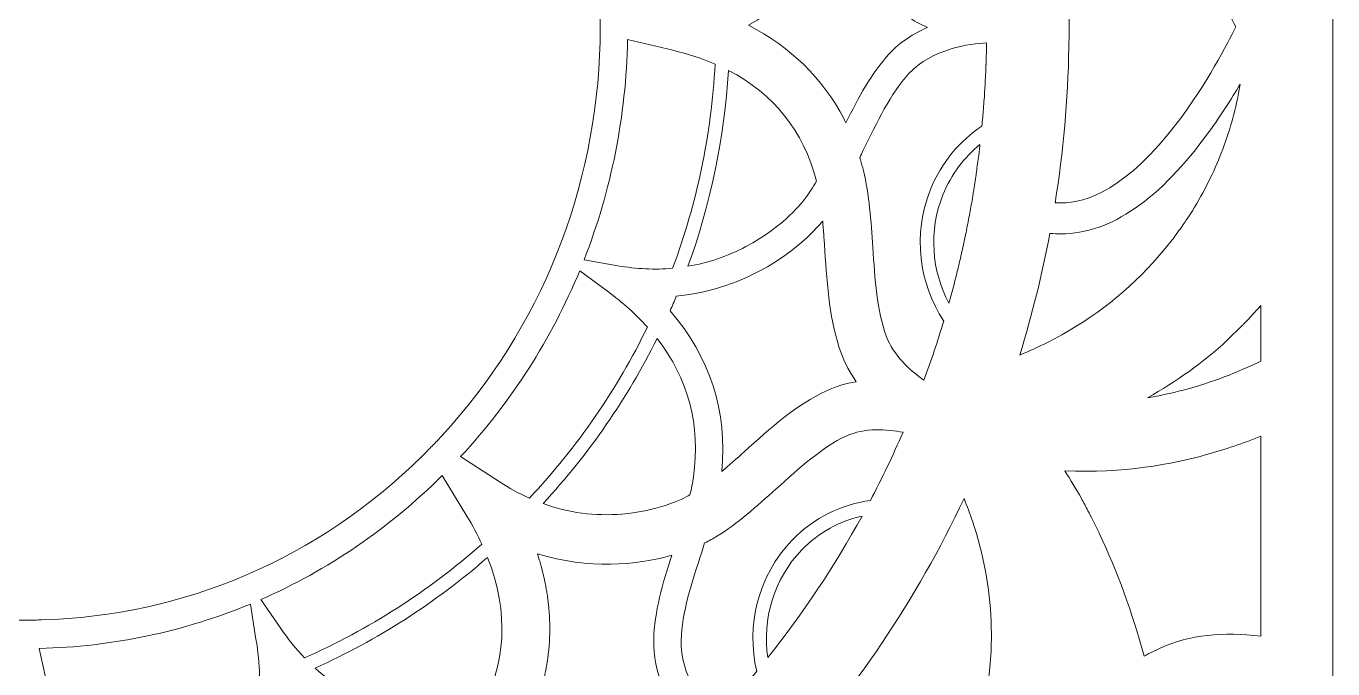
# Model space of a CAD drawing. Header units: millimetres. Extents: x -965 to 732, y -534 to 696.
# Drawn here: x -775 to -584.6, y -18.1 to 75.6 of the extents above; entities that cross this region are included whole.
import ezdxf

# ---------------------------------------------------------------- set-up
doc = ezdxf.new("R2010")
doc.units = ezdxf.units.MM
doc.header["$MEASUREMENT"] = 0
doc.layers.add('Layer 7', color=7, linetype='Continuous')

msp = doc.modelspace()

# ---------------------------------------------------------------- linework, layer by layer
at = {"layer": 'Layer 7', "lineweight": 0}
msp.add_lwpolyline([(-965.4706965423935, 266.0942050181481), (-965.4706965423935, -114.8244460361641), (-584.552153124355, -114.8244460361641), (-584.552153124355, 266.0942050181481), (-965.4706965423935, 266.0942050181481)], dxfattribs=at)
for points, knots in [([(-715.1559383309661, 15.10949712572546), (-715.1559383309661, 15.10949712572546), (-715.1655610136382, 15.11578308398071), (-715.1655610136382, 15.11578308398071), (-715.606460708904, 14.64924442884408), (-716.0523331999128, 14.18795842375744), (-716.5032430684291, 13.73183895970164), (-716.5032430684291, 13.73183895970164), (-716.4971723827198, 13.72176420469352), (-716.4971723827198, 13.72176420469352), (-716.7421094821176, 13.47394245321848), (-716.9917825774572, 13.23283720508669), (-717.2391307293373, 12.98845981430016), (-717.2559004604338, 12.97192688300107), (-717.2726701915304, 12.9553078426822), (-717.2894614498822, 12.93877491138247), (-732.3921435021015, -1.959032261688273), (-751.9570809341299, -10.36404732058946), (-772.8128140610886, -10.91695331997003), (-772.8428230535777, -10.91772830112303), (-772.8728535733218, -10.91833106424416), (-772.9028840930691, -10.91910604539715), (-773.2728730126788, -10.92849192827142), (-773.6422806964266, -10.94158049888649), (-774.0130661244444, -10.94605816777963), (-774.0130661244444, -10.94605816777963), (-774.0158216129955, -10.93365846930548), (-774.0158216129955, -10.93365846930548), (-774.3477718742641, -10.93770559310999), (-774.6785381365462, -10.94674703991669), (-775.0113925424936, -10.94674703991669), (-775.3286827435827, -10.94674703991669), (-775.6439709100257, -10.93796392016227), (-775.9604215481967, -10.9343473414419), (-775.9604215481967, -10.9343473414419), (-775.9631770367478, -10.94674703991669), (-775.9631770367478, -10.94674703991669), (-776.3559417914057, -10.94226937102291), (-776.7472642200253, -10.92892247335941), (-777.1391463572588, -10.91884771834808), (-777.1573153598844, -10.91841717326009), (-777.1755058897678, -10.91807273719188), (-777.1936748923933, -10.91755608309052), (-798.0537134702131, -10.36861109850238), (-817.6231716256409, -1.964457129770757), (-832.7291258205121, 12.9347277875741), (-832.7481559133104, 12.95341344430352), (-832.7671214243471, 12.97218521005335), (-832.7861299898942, 12.99095697579933), (-833.0228652054033, 13.22491517550567), (-833.2620114733917, 13.455342905505), (-833.4965293817093, 13.69240102983164), (-833.4965293817093, 13.69240102983164), (-833.4904586959999, 13.70247578484297), (-833.4904586959999, 13.70247578484297), (-833.945200415779, 14.1619535005675), (-834.3948401762926, 14.62676997535859), (-834.8393779775342, 15.09683910019838), (-834.8393779775342, 15.09683910019838), (-834.8490867692223, 15.09055314194376), (-834.8490867692223, 15.09055314194376), (-835.0927968151271, 15.34819132137786), (-835.3298334121952, 15.61073771478987), (-835.5700560429023, 15.87095916473907), (-835.5857278840286, 15.88792264112294), (-835.6014643069199, 15.90488611751066), (-835.6171361480501, 15.92193570291496), (-850.0192137091581, 31.54598632696631), (-858.14476195277, 51.78711634373202), (-858.6786593866036, 73.3634527810433), (-858.6794343677566, 73.39419370018317), (-858.6799510218611, 73.42493461931916), (-858.6807044757626, 73.45576164747109), (-858.6902841039248, 73.85935461104182), (-858.7030497657225, 74.26243092050926), (-858.7073121620737, 74.66697108326612), (-858.7073121620737, 74.66697108326612), (-858.6955582812263, 74.6698126808335), (-858.6955582812263, 74.6698126808335), (-858.6989595874078, 74.99160207807384), (-858.7073552165836, 75.3121859490732), (-858.7073552165836, 75.63483643648308), (-858.7073552165836, 75.95679805175656), (-858.6989595874078, 76.27669305061822), (-858.695579808481, 76.59787968473871), (-858.695579808481, 76.59787968473871), (-858.7073552165836, 76.60063517328567), (-858.7073552165836, 76.60063517328567), (-858.7030928202324, 77.00663918933964), (-858.6902841039248, 77.41126546111306), (-858.6806614212529, 77.81632227797833), (-858.6799510218611, 77.84577156185614), (-858.6794558950113, 77.87522084573459), (-858.6787239683682, 77.90458402059646), (-858.1451924978583, 99.48307318333872), (-850.0184172007467, 119.7262698165182), (-835.6140146961757, 135.3512676397557), (-835.6007323802764, 135.3657339546442), (-835.5873424281034, 135.3801141605168), (-835.5740601122011, 135.3944943663856), (-835.3330194458307, 135.6555769065082), (-835.0951863403515, 135.9190704991089), (-834.8506367315317, 136.1775697687126), (-834.8506367315317, 136.1775697687126), (-834.8408848853373, 136.171283810458), (-834.8408848853373, 136.171283810458), (-834.3961748660565, 136.6415251533341), (-833.9463844147656, 137.106513846157), (-833.4914704769504, 137.5662498889377), (-833.4914704769504, 137.5662498889377), (-833.4975626899148, 137.5763246439497), (-833.4975626899148, 137.5763246439497), (-833.2613441285097, 137.8151910576339), (-833.0204756801758, 138.0473409679788), (-832.7820182843205, 138.2829352390083), (-832.7656790983087, 138.2990376252227), (-832.7493829668068, 138.3151400114376), (-832.7330437807947, 138.3312423976526), (-817.6264868228027, 153.2327522584628), (-798.055478705065, 161.6382839714692), (-777.1937179469029, 162.1873150650726), (-777.1755489442742, 162.1877456101581), (-777.1573368871392, 162.1880900462295), (-777.1391678845137, 162.1886067003302), (-776.747457965316, 162.1986814553422), (-776.356286227474, 162.2119422439897), (-775.963693690852, 162.2164199128829), (-775.963693690852, 162.2164199128829), (-775.9609382023009, 162.2040202144081), (-775.9609382023009, 162.2040202144081), (-775.644315346094, 162.2076367931284), (-775.3288549616185, 162.2164199128829), (-775.0113925424936, 162.2164199128829), (-774.6783874457649, 162.2164199128829), (-774.3474704927016, 162.20737846608), (-774.0153910679072, 162.2034174512876), (-774.0153910679072, 162.2034174512876), (-774.0126355793597, 162.2158171497617), (-774.0126355793597, 162.2158171497617), (-773.6394606261108, 162.2113394808692), (-773.267641889884, 162.1982509102574), (-772.8952634450465, 162.1886928093506), (-772.8696460124308, 162.1880900462295), (-772.8440070525638, 162.1875733921249), (-772.8184111472033, 162.1868845199885), (-751.9602454405103, 161.6352701558693), (-732.3930045922743, 153.2299106608954), (-717.2888802140164, 138.330381307483), (-717.2724764462432, 138.3142789212681), (-717.2561372602314, 138.2980043170174), (-717.2397550197094, 138.2819019308031), (-716.9919547954929, 138.0370078859152), (-716.7418511550618, 137.7955582017152), (-716.4964835105792, 137.5472197961356), (-716.4964835105792, 137.5472197961356), (-716.5025541962924, 137.537231150144), (-716.5025541962924, 137.537231150144), (-716.0514290552337, 137.0808533590353), (-715.6053628189338, 136.619309026897), (-715.1642693783772, 136.1525981537279), (-715.1642693783772, 136.1525981537279), (-715.1546466957086, 136.1587980029666), (-715.1546466957086, 136.1587980029666), (-714.9197628240677, 135.9103734883711), (-714.6914232377339, 135.6570407597976), (-714.4597684542385, 135.4062051927233), (-714.4393821444181, 135.384161284322), (-714.4189743073464, 135.3621173759238), (-714.3986310520354, 135.3399873585034), (-700.0017200319573, 119.7177450238167), (-691.8786474225894, 99.48083434889246), (-691.3442548619064, 77.90932001654188), (-691.3434152989888, 77.87556528180279), (-691.3428340631231, 77.8416383290312), (-691.3420375547149, 77.80771137625639), (-691.332436399298, 77.40187957824199), (-691.3196707375002, 76.9965644343283), (-691.3154513956555, 76.58969932810541), (-691.3154513956555, 76.58969932810541), (-691.3270976402317, 76.58694383955397), (-691.3270976402317, 76.58694383955397), (-691.3237824430697, 76.26945989317427), (-691.3154513956555, 75.9531814730362), (-691.3154513956555, 75.63483643648308), (-691.3154513956555, 75.31588863681013), (-691.3237824430697, 74.99892134453435), (-691.3271191674869, 74.68074852601761), (-691.3271191674869, 74.68074852601761), (-691.3154513956555, 74.67790692845023), (-691.3154513956555, 74.67790692845023), (-691.3196922647514, 74.27112793124327), (-691.332436399298, 73.86581278732957), (-691.3420590819666, 73.45989488029603), (-691.3428555903779, 73.42717345376542), (-691.3433937717336, 73.39427980919909), (-691.3442118073968, 73.3615583826659), (-691.8783890955372, 51.7892690691617), (-700.0016985047023, 31.55175563111765), (-714.3992122878976, 15.92908275134298), (-714.4191895798884, 15.90738327900919), (-714.4392099263821, 15.88576991569647), (-714.459208745628, 15.86407044336333), (-714.6914662922438, 15.61254600415199), (-714.9204301689497, 15.3586105124574), (-715.1559383309661, 15.10949712572546)], [0, 0, 0, 0, 1, 1, 1, 2, 2, 2, 3, 3, 3, 4, 4, 4, 5, 5, 5, 6, 6, 6, 7, 7, 7, 8, 8, 8, 9, 9, 9, 10, 10, 10, 11, 11, 11, 12, 12, 12, 13, 13, 13, 14, 14, 14, 15, 15, 15, 16, 16, 16, 17, 17, 17, 18, 18, 18, 19, 19, 19, 20, 20, 20, 21, 21, 21, 22, 22, 22, 23, 23, 23, 24, 24, 24, 25, 25, 25, 26, 26, 26, 27, 27, 27, 28, 28, 28, 29, 29, 29, 30, 30, 30, 31, 31, 31, 32, 32, 32, 33, 33, 33, 34, 34, 34, 35, 35, 35, 36, 36, 36, 37, 37, 37, 38, 38, 38, 39, 39, 39, 40, 40, 40, 41, 41, 41, 42, 42, 42, 43, 43, 43, 44, 44, 44, 45, 45, 45, 46, 46, 46, 47, 47, 47, 48, 48, 48, 49, 49, 49, 50, 50, 50, 51, 51, 51, 52, 52, 52, 53, 53, 53, 54, 54, 54, 55, 55, 55, 56, 56, 56, 57, 57, 57, 58, 58, 58, 59, 59, 59, 60, 60, 60, 61, 61, 61, 62, 62, 62, 63, 63, 63, 64, 64, 64, 65, 65, 65, 66, 66, 66, 67, 67, 67, 68, 68, 68, 68]), ([(-624.9941141378388, 101.1852762351543), (-624.707715546663, 101.1953509901624), (-624.4214030645073, 101.2048229820533), (-624.1411182135511, 101.2048229820533), (-611.822017778275, 101.2048229820533), (-600.8348516208906, 79.90954637685093), (-598.7072700241578, 75.5324528150446), (-599.8514866445795, 73.17203243582985), (-602.9155899122728, 67.20984408559109), (-607.2275850570807, 61.55041503979055), (-614.5885282825559, 51.88863887499709), (-620.4880292682823, 49.860599302136), (-624.1411182135511, 49.860599302136), (-624.4315639285348, 49.860599302136), (-624.7263150943764, 49.87041573009505), (-625.020894042182, 49.88092103019502), (-623.8352589844925, 57.33107319747837), (-623.1668807930657, 64.8893782903541), (-623.0239398245284, 72.51631226992987), (-623.0235953884599, 72.5306063667827), (-623.0229065163231, 72.54481435461898), (-623.0227342982871, 72.55910845147181), (-623.0037903145054, 73.58311688389809), (-622.9943183226143, 74.60841695157806), (-622.9943183226143, 75.63475032746652), (-622.9943183226143, 84.2504741514362), (-623.6684658181952, 92.78603048040061), (-624.9941141378388, 101.1852762351543)], [0, 0, 0, 0, 1, 1, 1, 2, 2, 2, 3, 3, 3, 4, 4, 4, 5, 5, 5, 6, 6, 6, 7, 7, 7, 8, 8, 8, 9, 9, 9, 9]), ([(-655.5144219726482, 61.54938173158528), (-655.5808981339176, 61.68397012545302), (-655.6530574903246, 61.81442528649583), (-655.7212558319399, 61.94772204510666), (-655.7574216191578, 62.01833143920066), (-655.7941040604804, 62.08851028821373), (-655.8307865018028, 62.15877524623951), (-658.8776679660565, 68.00531918639223), (-663.5697483127443, 72.61929865448563), (-669.7318818008989, 75.76219167290688), (-662.8844927539463, 79.59981224201654), (-658.3987296124457, 85.10131735028979), (-655.7427830862366, 89.91808355386618), (-653.8764562476586, 86.0665994329923), (-651.8776937406432, 82.23500649508561), (-649.2176139816056, 79.33080767231677), (-647.583953707477, 77.5474899263104), (-645.6134349580984, 76.30640066154895), (-643.6322386905908, 75.44358830930534), (-645.6155015745125, 74.58654526121242), (-647.5894646845793, 73.3515697366705), (-649.2279470636696, 71.57281576857707), (-651.7698852511222, 68.81328009468858), (-653.7133657691014, 65.21004827037004), (-655.5144219726482, 61.54938173158528)], [0, 0, 0, 0, 1, 1, 1, 2, 2, 2, 3, 3, 3, 4, 4, 4, 5, 5, 5, 6, 6, 6, 7, 7, 7, 8, 8, 8, 8]), ([(-687.3282594636881, 73.67887011101246), (-687.3282594636881, 73.67887011101246), (-680.7183590861429, 72.10626113007075), (-680.7183590861429, 72.10626113007075), (-678.5100072312885, 71.58065168914216), (-676.4672430164898, 70.91046520834978), (-674.5865359720394, 70.10121266480036), (-675.1414224788139, 59.80093813753985), (-677.24437689663, 49.79119543428362), (-680.78009925147, 40.33797530912385), (-683.3665558008069, 40.11081972177668), (-686.0256883606551, 40.22904740237783), (-688.748197157153, 40.70660801171513), (-688.748197157153, 40.70660801171513), (-693.676043992906, 41.57131476233679), (-693.676043992906, 41.57131476233679), (-689.7282899908087, 51.66243048683927), (-687.5552428329993, 62.50235022482507), (-687.3282594636881, 73.67887011101246)], [0, 0, 0, 0, 1, 1, 1, 2, 2, 2, 3, 3, 3, 4, 4, 4, 5, 5, 5, 6, 6, 6, 6]), ([(-643.187033544464, 51.82155995060754), (-645.8148224220525, 45.274605264631), (-644.8579359685299, 38.10801009095254), (-641.2612484295188, 32.64275687891691), (-642.1320904476152, 29.74260517995322), (-643.0908067177547, 26.86665011482569), (-644.1423485084259, 24.01850826224572), (-646.1276780087582, 25.41157994234807), (-648.5797183822626, 27.60977093317489), (-649.6502256839707, 30.48951479506235), (-650.9783711651093, 34.06174737318941), (-651.2945634762318, 38.8029098596741), (-651.6004227052899, 43.39165938573376), (-651.8539276518994, 47.19673074634596), (-652.1156990641549, 51.13131006881226), (-652.969556078612, 54.56619876452334), (-653.1044027995323, 55.10877168183644), (-653.2547491435465, 55.6410115170885), (-653.4123286450049, 56.16851535639578), (-653.4291199033563, 56.224744544621), (-653.4450500715387, 56.28166260498266), (-653.4620996569389, 56.33780568419131), (-653.4758770996907, 56.38309902723243), (-653.4884490162011, 56.42916735142911), (-653.5022264589494, 56.47437458545367), (-653.3437858673215, 56.80150274176056), (-653.1855174937263, 57.1286308980636), (-653.0284546463686, 57.45446741911294), (-651.0383030410746, 61.57926156054851), (-648.9802975302306, 65.84475783607715), (-646.332617469671, 68.71890461184705), (-642.984871099357, 72.3533079003896), (-637.4372115578698, 73.06835717913383), (-635.0178926108991, 73.2037205541552), (-635.0179787199154, 73.20277335496907), (-635.0180648289316, 73.20174004676058), (-635.0180648289316, 73.20079284757124), (-635.03408110613, 72.18057321190554), (-635.0614637735976, 71.16207575658153), (-635.0978017788518, 70.14504215454693), (-635.0996961772298, 70.08907129337399), (-635.1011600305198, 70.03310043220168), (-635.103226646934, 69.97721568004467), (-635.1391341071034, 68.99996444395661), (-635.185805194418, 68.02460760624277), (-635.2403983113171, 67.05054240379032), (-635.245737070383, 66.95418641355482), (-635.2505591753451, 66.85765820528296), (-635.256070152447, 66.76130221504681), (-635.3106632693426, 65.82013065716069), (-635.3750728142011, 64.88059517060032), (-635.4470599525724, 63.94243742831344), (-635.4569624895481, 63.8128433574434), (-635.4664344814428, 63.68307706853701), (-635.4766814544869, 63.55356910668355), (-635.5422534710768, 62.72597534246844), (-635.6173835885738, 61.90018986761543), (-635.6967330479156, 61.07517937391992), (-638.9377472914243, 58.91814849330864), (-641.6026276281683, 55.76914173466913), (-643.187033544464, 51.82155995060754)], [0, 0, 0, 0, 1, 1, 1, 2, 2, 2, 3, 3, 3, 4, 4, 4, 5, 5, 5, 6, 6, 6, 7, 7, 7, 8, 8, 8, 9, 9, 9, 10, 10, 10, 11, 11, 11, 12, 12, 12, 13, 13, 13, 14, 14, 14, 15, 15, 15, 16, 16, 16, 17, 17, 17, 18, 18, 18, 19, 19, 19, 20, 20, 20, 20]), ([(-672.6392666573034, 69.18156836121102), (-666.0125750214103, 65.76260983367791), (-661.7129795750733, 60.35926900500228), (-659.8202172682205, 53.03759149136455), (-660.3253327630576, 52.16857928988161), (-660.8419868661961, 51.34744370195875), (-661.3834403662873, 50.60415066557319), (-661.6886107232092, 50.18531640596029), (-664.5246973133825, 46.42812165890753), (-670.1011172666107, 43.49447355226087), (-672.7990849932085, 42.07488029486403), (-675.6185525430626, 41.12199791063632), (-678.5387676430298, 40.62600997162509), (-675.2430311190959, 49.72583869023576), (-673.2474546457196, 59.32044982161924), (-672.6392666573034, 69.18156836121102)], [0, 0, 0, 0, 1, 1, 1, 2, 2, 2, 3, 3, 3, 4, 4, 4, 5, 5, 5, 5]), ([(-624.1411182135511, 45.36157537199158), (-616.9837367047149, 45.36157537199158), (-609.7278464802092, 50.37174242817604), (-602.5752870763353, 60.25292436877136), (-600.8334738766168, 62.65915474513051), (-599.3265660757911, 65.04058572453751), (-598.0796213978589, 67.16859786635833), (-598.1386060746349, 66.81460369668874), (-598.1938880636711, 66.46052341800257), (-598.2607086610087, 66.10695979342096), (-598.7849403576639, 63.18984461807339), (-599.6456860934969, 60.16974305816685), (-600.8205575240378, 57.12845868003173), (-601.8889982093317, 54.3498929133405), (-603.3039415797991, 51.52250333390561), (-605.0206109464997, 48.73437946630695), (-605.2675716078016, 48.33991405856208), (-605.5255542233008, 47.95225126317253), (-605.7983475897607, 47.54254455938226), (-605.7983475897607, 47.54254455938226), (-605.8317578884313, 47.49242911137658), (-605.8317578884313, 47.49242911137658), (-606.0050092310161, 47.23229377044652), (-606.1779161375326, 46.97241675656618), (-606.3491008637069, 46.71073145332629), (-606.5660955870261, 46.40271949883743), (-606.7906679038582, 46.09823801405303), (-607.0290176634423, 45.77412367334923), (-607.2690896033647, 45.44845937033624), (-607.5088171072224, 45.12210619518619), (-607.7440669421869, 44.7914475691755), (-607.7440669421869, 44.7914475691755), (-609.2103312868977, 42.93769264710765), (-609.2103312868977, 42.93769264710765), (-609.2103312868977, 42.93769264710765), (-610.782337504719, 41.13689477061349), (-610.782337504719, 41.13689477061349), (-615.1422092630859, 36.36301085759499), (-620.3380273603367, 32.44462003035957), (-626.2278841361363, 29.48953077843204), (-627.5022975905484, 28.84698529215985), (-628.8263098388625, 28.24654711529639), (-630.1875211826034, 27.69424387903695), (-628.3878427233304, 33.50961635496952), (-626.9288976450802, 39.42366976459721), (-625.8019889371147, 45.4124658011509), (-625.2427108704629, 45.38069157380578), (-624.6868771645029, 45.36157537199158), (-624.1411182135511, 45.36157537199158)], [0, 0, 0, 0, 1, 1, 1, 2, 2, 2, 3, 3, 3, 4, 4, 4, 5, 5, 5, 6, 6, 6, 7, 7, 7, 8, 8, 8, 9, 9, 9, 10, 10, 10, 11, 11, 11, 12, 12, 12, 13, 13, 13, 14, 14, 14, 15, 15, 15, 16, 16, 16, 16]), ([(-635.9819261128501, 58.38298095147263), (-636.007651181733, 58.157891980536), (-636.0295013448471, 57.93220024648274), (-636.0561951401744, 57.70728349358247), (-636.0773779584026, 57.52895171897958), (-636.0989052127032, 57.35061994438055), (-636.120776903069, 57.17246038781467), (-636.2265187761756, 56.30921749048306), (-636.3394938067305, 55.44743844644408), (-636.4602186488302, 54.58729547373535), (-636.4874290982656, 54.39311963997108), (-636.5155006378665, 54.19911602424187), (-636.5435721774708, 54.00511240851331), (-636.6656747638481, 53.1582302244483), (-636.7943216355291, 52.31281189367655), (-636.9309766458113, 51.46911574324777), (-636.9640425084098, 51.26512348152316), (-636.9985722243022, 51.06138954685083), (-637.0324130680607, 50.85756950316257), (-637.1713069127859, 50.02196760035116), (-637.3159700616656, 49.18765733279601), (-637.4690718942309, 48.35515535460426), (-637.5071320798271, 48.14866593138048), (-637.5470866638052, 47.9425209442294), (-637.5858357215385, 47.73620373904261), (-637.7425541328276, 46.90396008789865), (-637.9045251941594, 46.07300807201609), (-638.0754515932814, 45.24412267254343), (-638.1160089403768, 45.04736356826405), (-638.1589773399579, 44.8511211180886), (-638.2003096682063, 44.65453423184429), (-638.3770053714825, 43.81505742325638), (-638.558523179721, 42.97670003189287), (-638.7497713068987, 42.14075369301261), (-638.7892953457884, 41.96767456846035), (-638.8314887642093, 41.79528431604836), (-638.871787784256, 41.6223774095286), (-639.0719912492239, 40.76137334664647), (-639.2771890371858, 39.90157481000273), (-639.4929782342638, 39.04435954387731), (-639.5240635894716, 38.92062088617454), (-639.5573877791223, 38.79739888257568), (-639.5889036794146, 38.67366022487227), (-639.8199341725343, 37.7656406386041), (-640.056992296861, 36.85925712366235), (-640.3053307024368, 35.95580131530325), (-640.3129082959496, 35.9279881027512), (-640.3211747615991, 35.90034710823166), (-640.3289245731479, 35.87253389567896), (-640.3867898326989, 35.6626001117718), (-640.4503813418946, 35.45413018115405), (-640.5091722733798, 35.24445472429532), (-643.0119954397722, 39.93954888658654), (-643.5083923966164, 45.72082219170796), (-641.3712742262315, 51.0453732696563), (-640.1721631073524, 54.03292562106536), (-638.2852562136662, 56.51312364319046), (-635.9819261128501, 58.38298095147263)], [0, 0, 0, 0, 1, 1, 1, 2, 2, 2, 3, 3, 3, 4, 4, 4, 5, 5, 5, 6, 6, 6, 7, 7, 7, 8, 8, 8, 9, 9, 9, 10, 10, 10, 11, 11, 11, 12, 12, 12, 13, 13, 13, 14, 14, 14, 15, 15, 15, 16, 16, 16, 17, 17, 17, 18, 18, 18, 19, 19, 19, 19]), ([(-681.1404654884115, 34.14148432310925), (-680.8293536093032, 34.84456444846411), (-680.5265943048609, 35.55117504352662), (-680.2316709209867, 36.26114389026107), (-669.8526927520152, 37.28274127020089), (-662.3387338029942, 43.06048410562236), (-658.904878415488, 47.19871125373993), (-658.8735347332318, 46.85548071122258), (-658.8440854493538, 46.508633589981), (-658.815841691713, 46.15842821706684), (-658.8153250376123, 46.15265891291615), (-658.8148083835077, 46.14697571778203), (-658.8144639474392, 46.14120641363069), (-658.7862201898024, 45.79160380383767), (-658.7593541764394, 45.43864294237719), (-658.7332631442293, 45.08266826531234), (-658.7330048171771, 45.07956834069331), (-658.7328325991446, 45.07646841607365), (-658.7326603811085, 45.07336849145463), (-658.6801338806234, 44.35659703236357), (-658.6312239588591, 43.62777031086785), (-658.5821418190621, 42.88964381551571), (-658.2408056749188, 37.77097939767002), (-657.8877587044417, 32.47828865608273), (-656.1821112919379, 27.89074465626404), (-655.6544352345984, 26.47089307181941), (-654.9245752048968, 25.099951409135), (-654.0014865406192, 23.79195543801969), (-655.5483489254198, 23.54163652504548), (-657.001524699519, 23.10601100708121), (-658.3458586758924, 22.4880065907089), (-662.6898863750966, 20.49053571895066), (-666.5575589912053, 17.00544546621734), (-670.2977902618707, 13.63488020634886), (-671.4302960559546, 12.61440224362703), (-672.5345580924018, 11.6226846926498), (-673.616087348307, 10.70166264478698), (-672.7459557296029, 19.45989689220478), (-675.3199264714486, 27.41998665928655), (-681.1404654884115, 34.14148432310925)], [0, 0, 0, 0, 1, 1, 1, 2, 2, 2, 3, 3, 3, 4, 4, 4, 5, 5, 5, 6, 6, 6, 7, 7, 7, 8, 8, 8, 9, 9, 9, 10, 10, 10, 11, 11, 11, 12, 12, 12, 13, 13, 13, 13]), ([(-705.9183351848525, 9.170816537181308), (-705.9183351848525, 9.170816537181308), (-711.6618066314264, 12.89046775273825), (-711.6618066314264, 12.89046775273825), (-704.246959161192, 20.89326759234926), (-698.4120399383565, 30.06198352471159), (-694.3127340660077, 39.98957822557244), (-694.3127340660077, 39.98957822557244), (-690.2447718759149, 36.98411519858632), (-690.2447718759149, 36.98411519858632), (-688.0243647586542, 35.34356620308228), (-686.0941450293187, 33.60580012716868), (-684.4492905829569, 31.77581129384515), (-688.833531193188, 22.74142542829892), (-694.6013714916301, 14.34192134649551), (-701.6458640789308, 6.841050968086622), (-703.0946482931532, 7.488762995388378), (-704.5197525276485, 8.265208003391894), (-705.9183351848525, 9.170816537181308)], [0, 0, 0, 0, 1, 1, 1, 2, 2, 2, 3, 3, 3, 4, 4, 4, 5, 5, 5, 6, 6, 6, 6]), ([(-595.0498756280288, 26.80292944210359), (-597.5897471990672, 25.56235683144669), (-601.2941571185826, 23.98423687340271), (-605.7967976274509, 22.73866993974811), (-607.3298825695028, 22.31466913910436), (-609.2947181237471, 21.84537499542077), (-611.5648962529452, 21.46270652302572), (-607.3968753848765, 23.77972795757739), (-603.4730596895589, 26.60565368371966), (-599.9436232929742, 29.85635519166122), (-599.9436232929742, 29.85635519166122), (-597.7636874137891, 31.97592864979647), (-597.7636874137891, 31.97592864979647), (-597.7047888460324, 32.03258838310648), (-597.6476124586183, 32.09097029676202), (-597.6011135893326, 32.14065519967972), (-597.6011135893326, 32.14065519967972), (-596.9435851340708, 32.84261590781338), (-596.9435851340708, 32.84261590781338), (-596.4799741855213, 33.33627890336435), (-596.0160188009002, 33.83106131613781), (-595.5355304849795, 34.35985679070263), (-595.5355304849795, 34.35985679070263), (-595.4566546252321, 34.45009904071923), (-595.4566546252321, 34.45009904071923), (-595.3226689944848, 34.60767854217767), (-595.1869611833953, 34.76741076906258), (-595.0498756280288, 34.92955404843072), (-595.0498756280288, 34.92955404843072), (-595.0498756280288, 26.80292944210359), (-595.0498756280288, 26.80292944210359)], [0, 0, 0, 0, 1, 1, 1, 2, 2, 2, 3, 3, 3, 4, 4, 4, 5, 5, 5, 6, 6, 6, 7, 7, 7, 8, 8, 8, 9, 9, 9, 10, 10, 10, 10]), ([(-688.1506005778526, 4.513438124421616), (-692.0993878881552, 4.188204366492765), (-695.9501831368963, 4.703739052410666), (-699.6589846162889, 6.041873179544691), (-692.9223317654408, 13.32221836493052), (-687.3512505712786, 21.41560489062248), (-683.0427858961716, 30.09694378569231), (-678.4722914817604, 24.23739738394366), (-676.6862182472036, 17.48705319936364), (-677.7334761142687, 9.931848031106933), (-677.851273249785, 9.080402069128997), (-678.029863351436, 8.197526315881849), (-678.2446192403087, 7.292778872265847), (-679.4017522133091, 6.658499851642877), (-682.9521992100904, 4.940194413616175), (-688.1506005778526, 4.513438124421616)], [0, 0, 0, 0, 1, 1, 1, 2, 2, 2, 3, 3, 3, 4, 4, 4, 5, 5, 5, 5]), ([(-668.5222869091749, -18.41170995815681), (-670.4822357766924, -20.78091345712535), (-672.5190799965627, -23.09199336948677), (-674.6342403675625, -25.34081646242385), (-676.2498177480821, -23.46768701148952), (-679.6678290764256, -18.89702037903941), (-679.5372878063662, -13.88108401870362), (-679.4339569857384, -9.912577743462515), (-677.9614927917886, -5.395815355777388), (-676.5372496474632, -1.027763240777132), (-676.3929309346555, -0.5852490014364727), (-676.2480955677398, -0.1406681456859133), (-676.1041212909971, 0.3050321272903381), (-675.4338487011888, 0.628371486840506), (-674.8307411447902, 0.9555857521607601), (-674.3077149743799, 1.275222423970134), (-671.3589977897238, 3.077656371794535), (-668.4839899237812, 5.668073935923196), (-665.7009464881971, 8.175482407480494), (-662.3506168473679, 11.19446455016583), (-658.8862788677784, 14.31651918642285), (-655.5032278004114, 15.87216469098069), (-652.7808051129334, 17.12393147387141), (-649.5475837354796, 16.88997327416379), (-647.193018769436, 16.42765396087188), (-648.6596706047252, 13.0413307508573), (-650.2529672770461, 9.730094603829215), (-651.9560529462859, 6.488348433673933), (-656.117551056302, 5.937336832675891), (-660.1396601947398, 4.021583418232114), (-663.3294395730209, 0.7298079090902854), (-668.3507362196806, -4.45214663639273), (-670.079008776448, -11.76133834253588), (-668.5222869091749, -18.41170995815681)], [0, 0, 0, 0, 1, 1, 1, 2, 2, 2, 3, 3, 3, 4, 4, 4, 5, 5, 5, 6, 6, 6, 7, 7, 7, 8, 8, 8, 9, 9, 9, 10, 10, 10, 11, 11, 11, 11]), ([(-595.0498756280288, -13.30415360352772), (-600.5164204753215, -12.55113024820289), (-605.440909059403, -13.13882429052398), (-609.6217601710339, -14.99688466345247), (-610.4331654400142, -15.35733700940983), (-611.2431929647208, -15.76204939020303), (-612.0669118231626, -16.2147244935716), (-613.8085528048485, -9.753276061662389), (-615.9922774807865, -3.767579949727727), (-618.6015529196812, 1.712742340313732), (-618.6086138590895, 1.727639200287062), (-618.6158470165337, 1.742449951243821), (-618.6229079559456, 1.757432920236931), (-618.876929556656, 2.290361627626051), (-619.1337066459139, 2.820018192360441), (-619.3959947122775, 3.343388798842785), (-619.4573904415325, 3.466438584408497), (-619.5206805691698, 3.587249535524749), (-619.582592952526, 3.709868776003113), (-619.8024292734127, 4.143686004605917), (-620.0219211582307, 4.578105996332419), (-620.2474406742518, 5.00529283061176), (-620.5581220082756, 5.596086797551868), (-620.8748309734988, 6.179647607048023), (-621.1960176076186, 6.757525221409414), (-621.1992897502707, 6.763466743596458), (-621.2027341109587, 6.769236047747794), (-621.2060062536104, 6.775091460918267), (-621.9776291566524, 8.162652163917706), (-622.7842123206707, 9.506469486185853), (-623.6156809906581, 10.81825425406173), (-615.2160907998352, 10.3898618935382), (-607.848689398072, 11.81660219936243), (-602.951755699491, 13.17729688899916), (-600.2592989499921, 13.92515370329314), (-597.611274453364, 14.82740398541447), (-595.0498756280288, 15.86217604498528), (-595.0498756280288, 15.86217604498528), (-595.0498756280288, -13.30415360352772), (-595.0498756280288, -13.30415360352772)], [0, 0, 0, 0, 1, 1, 1, 2, 2, 2, 3, 3, 3, 4, 4, 4, 5, 5, 5, 6, 6, 6, 7, 7, 7, 8, 8, 8, 9, 9, 9, 10, 10, 10, 11, 11, 11, 12, 12, 12, 13, 13, 13, 13]), ([(-714.3361804873164, 10.12326837632039), (-714.3361804873164, 10.12326837632039), (-710.7411290196318, 4.181746190205652), (-710.7411290196318, 4.181746190205652), (-709.9176684882416, 2.820965391549141), (-709.1972804504312, 1.469139930683407), (-708.5734206208883, 0.126442025639668), (-716.3793752472035, -6.760815496274762), (-725.0816386334454, -12.32474964200872), (-734.4092257025269, -16.44144953583013), (-735.6546204181458, -15.14826431567223), (-736.8173504772644, -13.72531280660409), (-737.8882022150375, -12.16501741511996), (-737.8882022150375, -12.16501741511996), (-740.7824985008301, -7.947914407254676), (-740.7824985008301, -7.947914407254676), (-731.0886897816437, -3.69826219089128), (-722.1388629709758, 2.381206640759934), (-714.3361804873164, 10.12326837632039)], [0, 0, 0, 0, 1, 1, 1, 2, 2, 2, 3, 3, 3, 4, 4, 4, 5, 5, 5, 6, 6, 6, 6]), ([(-638.3003683461819, 6.778535821605497), (-637.8491570961073, 5.674876548279161), (-637.4382448660754, 4.567256260164243), (-637.0717648889148, 3.463941422909966), (-635.4680705527685, -1.327853165684966), (-634.563495327185, -6.225389627386469), (-634.3615696818752, -11.12981481046436), (-634.3030155501871, -12.55379962773456), (-634.3006906067204, -13.97838720812847), (-634.3612252458066, -15.40142482620933), (-634.3612252458066, -15.40142482620933), (-634.5219046718844, -17.87180642037537), (-634.5219046718844, -17.87180642037537), (-634.5219046718844, -17.87180642037537), (-634.7878093169649, -20.20458580507315), (-634.7878093169649, -20.20458580507315), (-634.8542854782374, -20.60258168252311), (-634.913872918131, -21.00074977801199), (-634.9734603580279, -21.40072616285913), (-634.9734603580279, -21.40072616285913), (-634.98413787616, -21.4727133012311), (-634.98413787616, -21.4727133012311), (-635.0375254668179, -21.82791299713847), (-635.0905686214072, -22.18276825697763), (-635.1508449334376, -22.5366763176313), (-635.2142211700908, -22.84305220079439), (-635.2755307903296, -23.15183913643622), (-635.3468290565643, -23.51220537337765), (-635.4384490508544, -23.97486912273777), (-635.5297246090762, -24.43684399996468), (-635.626166708328, -24.86161978176078), (-636.3791039546401, -28.06410024007856), (-637.3697020883919, -31.0678410867185), (-638.5717839683647, -33.79146930044206), (-638.9021842673234, -34.54285658444049), (-639.2517007680999, -35.27392214038311), (-639.6095698435389, -35.99525737738708), (-645.0153217246974, -38.11474472650126), (-650.3607972938221, -38.2460609777162), (-655.9253342026801, -36.39015333021995), (-655.9253342026801, -36.39015333021995), (-665.3299027331271, -33.25337405201824), (-665.3299027331271, -33.25337405201824), (-654.3043319540747, -21.37816560035321), (-645.228269324208, -7.936720235021498), (-638.3003683461819, 6.778535821605497)], [0, 0, 0, 0, 1, 1, 1, 2, 2, 2, 3, 3, 3, 4, 4, 4, 5, 5, 5, 6, 6, 6, 7, 7, 7, 8, 8, 8, 9, 9, 9, 10, 10, 10, 11, 11, 11, 12, 12, 12, 13, 13, 13, 14, 14, 14, 15, 15, 15, 15]), ([(-661.939704617336, -0.7044238812269643), (-659.4463964973443, 1.868685770445766), (-656.3872229708873, 3.506393168383064), (-653.1722567050787, 4.219634157769678), (-657.1596854368432, -3.054941723466095), (-661.7449044931991, -9.945040842944056), (-666.9018228419286, -16.41010585357428), (-667.7298256239766, -10.853146538232), (-666.0788789646433, -4.976120005991715), (-661.939704617336, -0.7044238812269643)], [0, 0, 0, 0, 1, 1, 1, 2, 2, 2, 3, 3, 3, 3]), ([(-722.7974247344467, -23.83399477061413), (-726.5567722069297, -22.56715890971502), (-729.9226014708535, -20.59190416439385), (-732.8655493513585, -17.93922978083699), (-723.8254802906778, -13.86291501607492), (-715.3690581485127, -8.452685466023539), (-707.7416075148327, -1.807480391432811), (-704.5796844036139, -9.798397186670368), (-704.9980881181388, -17.44384460493919), (-709.0084433757324, -24.60733985399799), (-709.9582258353405, -24.85197557183743), (-710.8835533340647, -25.05415954419993), (-711.7734039177074, -25.18349528801769), (-712.2749028338204, -25.25668795263), (-716.8490138269556, -25.83861269080039), (-722.7974247344467, -23.83399477061413)], [0, 0, 0, 0, 1, 1, 1, 2, 2, 2, 3, 3, 3, 4, 4, 4, 5, 5, 5, 5]), ([(-682.2421442543399, -20.60413164483294), (-684.23091811536, -19.75914385914982), (-686.4718191787157, -19.1858300226975), (-688.8453281285417, -19.24800073310528), (-692.5268330494865, -19.33979294543171), (-696.3616120210291, -20.46472114600321), (-700.1350813723326, -21.73491525857427), (-700.1006377654567, -21.62512626165548), (-700.0718773537153, -21.51447617456714), (-700.0386392730773, -21.40451495961585), (-699.9785351790794, -21.20543091187302), (-699.9204977014924, -21.00600242805812), (-699.8641824042509, -20.80622950817887), (-699.8226778579665, -20.65829421664699), (-699.7799677854376, -20.51044503413232), (-699.7406159645839, -20.36207919751245), (-699.6528708760661, -20.03245387971023), (-699.5708089826869, -19.70196747173204), (-699.4939136303339, -19.37070608260342), (-699.4673920530394, -19.25635330777557), (-699.4432815282271, -19.14165609687822), (-699.4180515861899, -19.02713110401401), (-699.3578613831726, -18.75450995559002), (-699.3013738678985, -18.48137215306531), (-699.2485029313417, -18.20763158741627), (-699.2286978573904, -18.10473131187644), (-699.2079455842463, -18.00200325436654), (-699.1890877094809, -17.89893076079036), (-699.1231282023125, -17.53813397876479), (-699.0631963263507, -17.17647610656582), (-699.0098087356929, -16.81395714419729), (-698.9989589995247, -16.73998949842813), (-698.9898314437021, -16.66576352561055), (-698.9794983616416, -16.59170977082804), (-698.9352383268028, -16.27500080560134), (-698.8958003969329, -15.95760296824142), (-698.861184572021, -15.6396884767731), (-698.8520570161984, -15.55530163992761), (-698.8421544792228, -15.47108702111784), (-698.8336296865209, -15.38661407525193), (-698.7955695009211, -15.00988712504777), (-698.7633647284955, -14.63238519368612), (-698.7389097676112, -14.25410828116827), (-698.7354654069234, -14.20115123559906), (-698.7333987905128, -14.14802197199285), (-698.7302988658931, -14.09497881740321), (-698.7102354648864, -13.75992863151595), (-698.6960274770498, -13.42418957349098), (-698.6864693761427, -13.08801997038123), (-698.6839722146435, -13.00113597203658), (-698.6812167260962, -12.91433808270784), (-698.6794945457503, -12.82736797534726), (-698.6719169522376, -12.44909106283326), (-698.669505899755, -12.07029749621407), (-698.6753613129255, -11.69072894843867), (-698.6760501850625, -11.63699692171261), (-698.6786334555776, -11.58326489498591), (-698.6796667637864, -11.52953286825986), (-698.6862971581066, -11.20206027588412), (-698.6984385295324, -10.87415713842488), (-698.7149714608317, -10.54582345588021), (-698.7204824379337, -10.4376705302904), (-698.7259934150325, -10.32951760469802), (-698.7323654823036, -10.22127857009163), (-698.7544954997215, -9.855918010153147), (-698.7805865319316, -9.49021301414581), (-698.8150301388074, -9.123819146004621), (-698.8226077323203, -9.042876669843157), (-698.8328547053644, -8.961589757616691), (-698.8410350619977, -8.880561172443148), (-698.8704843458797, -8.589426585321599), (-698.9037224265143, -8.298033671151622), (-698.9410076309571, -8.006468538945935), (-698.9593488516186, -7.861633172030507), (-698.9786372714689, -7.71688391413486), (-698.9989589995247, -7.571962438202861), (-699.0365886400364, -7.304335612777211), (-699.0780070773078, -7.036364351282709), (-699.1222671121433, -6.768306980767787), (-699.157571809192, -6.552776110742432), (-699.1959764308566, -6.337159131700506), (-699.2355865787626, -6.121456043638159), (-699.2757133807733, -5.903514121129561), (-699.3168734909926, -5.685572198621605), (-699.3613057438604, -5.467458058077298), (-699.4010881098025, -5.271818371022335), (-699.4427648741229, -5.076178683967372), (-699.4859916007529, -4.8803667788767), (-699.5214685158339, -4.720376224939512), (-699.5592703743818, -4.560299561981903), (-699.5970722329291, -4.400136790008365), (-699.6914477157668, -3.998696551867323), (-699.7932285740849, -3.596997986677851), (-699.9022425898506, -3.19495498541632), (-699.9263531146629, -3.10617658869362), (-699.9492581132334, -3.01748430098685), (-699.9740575101863, -2.928619795247579), (-700.0469057387268, -2.667709473161323), (-700.1231983279591, -2.406713042059136), (-700.2021602967225, -2.145630501936529), (-700.2170571566958, -2.096290035087687), (-700.2327289978256, -2.046863459222273), (-700.2478841848513, -1.997436883353009), (-700.3222823757017, -1.754781672912026), (-700.3930639878316, -1.512298680503543), (-700.4728009377518, -1.269557361045346), (-693.0080102375442, -3.564362669160601), (-686.076578789814, -2.955830244679138), (-680.906593397721, -1.493096369672137), (-682.2218225262841, -5.587149591971708), (-683.4304486915644, -9.764728560947205), (-683.5348128203975, -13.76991727751136), (-683.5988779291874, -16.22574644777228), (-683.0536356323402, -18.54483449873514), (-682.2421442543399, -20.60413164483294)], [0, 0, 0, 0, 1, 1, 1, 2, 2, 2, 3, 3, 3, 4, 4, 4, 5, 5, 5, 6, 6, 6, 7, 7, 7, 8, 8, 8, 9, 9, 9, 10, 10, 10, 11, 11, 11, 12, 12, 12, 13, 13, 13, 14, 14, 14, 15, 15, 15, 16, 16, 16, 17, 17, 17, 18, 18, 18, 19, 19, 19, 20, 20, 20, 21, 21, 21, 22, 22, 22, 23, 23, 23, 24, 24, 24, 25, 25, 25, 26, 26, 26, 27, 27, 27, 28, 28, 28, 29, 29, 29, 30, 30, 30, 31, 31, 31, 32, 32, 32, 33, 33, 33, 34, 34, 34, 35, 35, 35, 36, 36, 36, 37, 37, 37, 38, 38, 38, 38]), ([(-770.776658713355, -24.85025339149189), (-771.0817429612606, -23.8884156694811), (-771.3522113842539, -22.90263964068771), (-771.5781614453633, -21.8867254558788), (-771.5781614453633, -21.8867254558788), (-773.0933357118386, -15.07171339938733), (-773.0933357118386, -15.07171339938733), (-762.3837850258758, -14.83551636523731), (-751.99455988386, -12.62036189802341), (-742.3133446084357, -8.600534648538847), (-742.3133446084357, -8.600534648538847), (-741.4910034942709, -13.70258002606888), (-741.4910034942709, -13.70258002606888), (-741.1932385128263, -15.55073786201854), (-741.016026155449, -17.33508891622953), (-740.9547165352099, -19.05726926003209), (-750.4399476875113, -22.46158925464031), (-760.4704426639114, -24.42616648183222), (-770.776658713355, -24.85025339149189)], [0, 0, 0, 0, 1, 1, 1, 2, 2, 2, 3, 3, 3, 4, 4, 4, 5, 5, 5, 6, 6, 6, 6])]:
    msp.add_open_spline(points, degree=3, knots=knots, dxfattribs=at)

doc.saveas('drawing.dxf')
